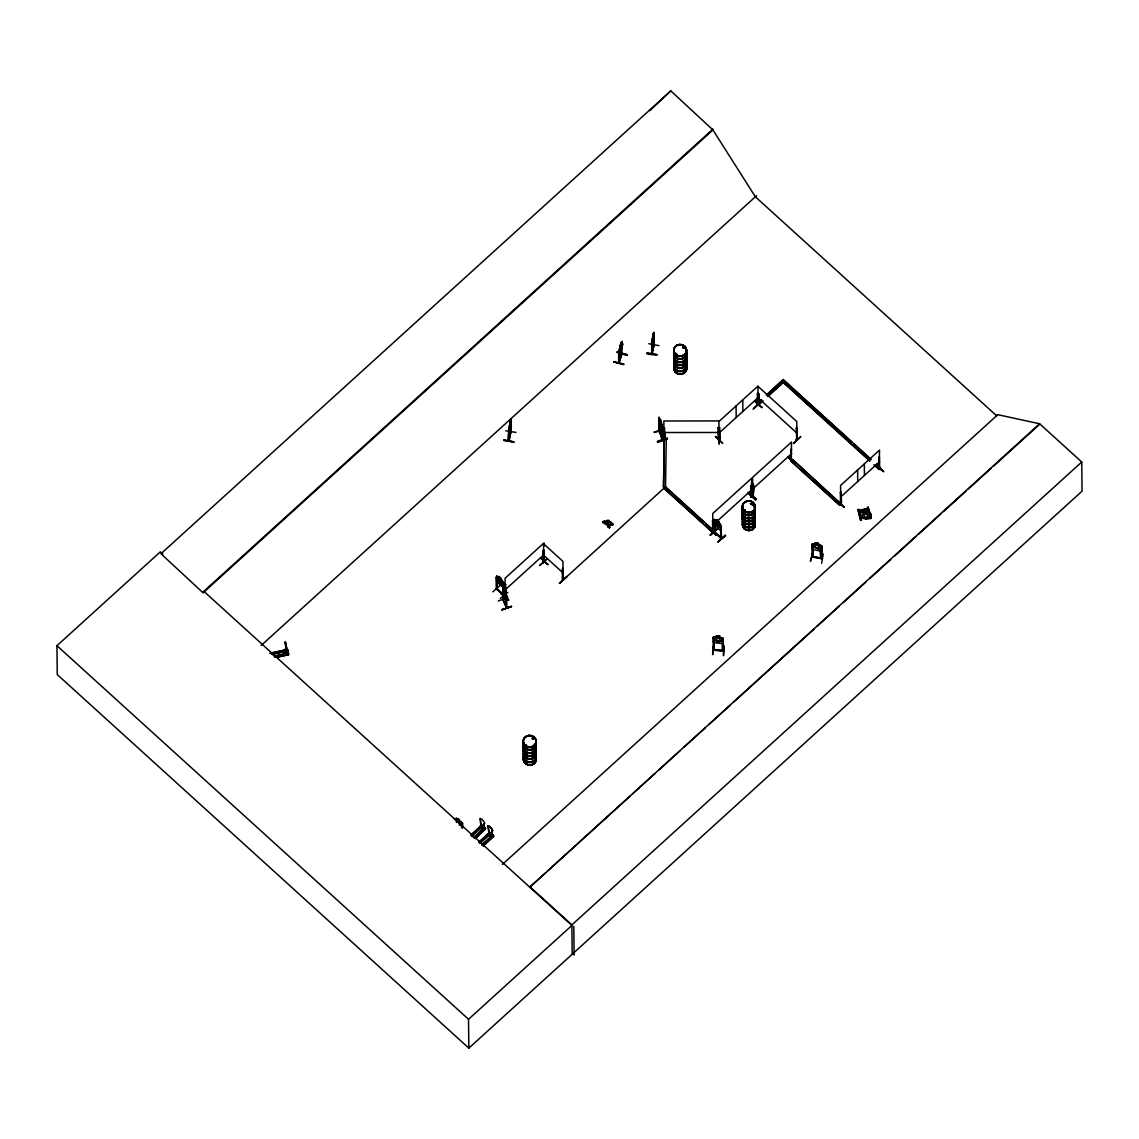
<?xml version="1.0" encoding="UTF-8"?>
<svg xmlns="http://www.w3.org/2000/svg" width="1139" height="1139" viewBox="0 0 1139 1139"><rect width="100%" height="100%" fill="white"/><g stroke="black" fill="none" stroke-linecap="round" stroke-linejoin="round"><path stroke-width="1.5" d="M703.603 521.733L665.503 487.15L663.496 487.122L664.265 439.925L666.287 440.309M663.496 487.122L664.265 439.925M706.237 524.111L714.11 531.272L712.701 532.554L664.094 488.432L665.503 487.15L666.272 439.939M285.291 642.026L286.515 653.444L286.615 648.504L286.302 653.487L285.362 641.983L286.629 648.418M508.763 440.451L510.514 432.592M653.985 345.217L651.707 353.474L652.391 353.047M654.099 336.304L653.971 332.374L653.843 345.815L653.558 344.491M510.386 429.332L510.386 420.419M511.041 428.378L509.517 435.468L511.226 425.929M511.24 427.21L509.631 436.764M510.386 429.375L509.617 432.222L510.087 427.538M510.87 425.616L510.97 423.124L509.389 432.678M286.459 651.48L286.245 651.252M286.928 650.796L288.039 651.195L287.683 649.799L284.622 650.426C284.494 647.764 290.488 649.515 284.608 649.828M653.928 338.667L654 336.19L652.049 345.131M483.961 823.711L483.363 828.95L480.9 826.772L480.487 820.621A3.445 1.025 47.1 0 1 480.473 818.571A3.445 1.025 47.1 0 1 483.947 821.66A3.445 1.025 47.1 0 1 483.961 823.711L483.819 823.839M491.365 836.211L491.963 830.972A3.445 1.025 47.1 0 0 491.948 828.921A3.445 1.025 47.1 0 0 488.474 825.846A3.445 1.025 47.1 0 0 488.489 827.882L489.058 833.89L491.365 836.211L488.902 834.033L488.332 828.025A3.445 1.025 47.1 0 1 488.318 825.974A3.445 1.025 47.1 0 1 491.792 829.064A3.445 1.025 47.1 0 1 491.806 831.1L491.963 830.972M501.374 593.262L500.975 593.875L508.72 600.068L496.462 589.062M501.359 593.277L508.62 600.139L496.362 588.607L497.302 588.806M503.865 595.128L496.362 588.607M714.153 531.828L721.67 538.491L720.674 524.737M721.229 527.101L720.816 526.275L721.428 538.719L720.674 537.779M720.617 537.693L721.186 538.647M721.343 538.234L720.959 537.323M758.232 404.16C739.923 421.444 778.378 385.794 754.474 407.89M758.147 404.943L759.03 404.729M759.03 405.157L758.901 393.653L758.731 405.427M796.844 439.711L796.332 439.113M657.004 354.628C639.207 350.826 647.607 355.653 657.004 354.599M510.158 428.179L509.831 432.578L510.685 428.321M510.728 430.343L511.012 427.695M618.676 362.586L621.794 353.788L618.676 362.715L618.591 351.083L619.217 350.371L619.018 362.814L618.975 350.186L622.008 341.472L621.908 354.699M510.742 423.608L509.503 429.446L509.888 423.124M714.295 637.114L713.085 637.342L713.27 650.198L713.427 649.358L722.325 650.44M713.114 641.257L714.352 642.752M714.267 636.957L723.165 638.424L722.055 637.755M714.11 638.409L713.156 638.652L714.11 638.409L714.082 650.326M712.63 654.683L713.74 645.13L712.601 654.441M713.427 649.358L713.27 650.198L723.393 651.209L723.237 639.292L722.268 639.52L723.237 639.292M714.295 642.681L722.183 643.549M716.445 637.171L716.431 635.747L716.431 637.271L714.879 637.541L714.908 640.189L716.602 641.485L719.734 641.784L721.414 640.816L721.386 638.167L719.691 637.527M719.777 636.174L716.417 635.847M722.311 639.207L722.311 651.109L723.464 650.426M723.208 642.225L722.098 643.492M723.991 646.112L723.464 655.722L724.048 646.126M653.758 336.674L652.476 342.512L652.875 336.19M509.389 431.197L511.183 422.113L511.326 427.31M503.495 583.851L503.082 583.026L503.652 600.31L502.925 599.456M502.954 599.228L506.428 608.254L506.286 595.711M503.196 600.367L503.338 599.029M506.3 608.198L505.531 584.449M506.812 608.027L502.968 599.541M609.579 522.046L608.81 520.281L606.873 520.708M508.877 439.925L509.119 440.935L509.048 428.292L510.272 420.405M509.261 440.75C505.004 445.79 513.063 407.961 509.888 423.594M621.794 347.751L622.122 341.501C613.138 381.052 629.497 320.515 619.445 354.613M652.348 353.104L651.835 341.458L653.288 333.471L653.501 345.758M525.364 745.134L526.346 744.621M525.406 745.063L526.161 744.707M533.223 738.884L533.664 737.873M675.783 353.987L676.58 354.115M682.56 347.452L683.315 346.583M683.115 347.851L683.058 346.854M684.354 346.982L684.425 347.908M744.351 510.3L745.404 510.044M751.227 503.495L751.256 504.207M752.794 503.452L751.939 504.321L751.441 503.452M753.05 503.709L752.623 504.549M509.831 430.898L510.215 427.21M659.04 430.684L662.257 439.996L661.958 425.772L660.392 419.551L660.406 420.974M503.765 440.508L513.917 442.217M646.852 353.19L656.989 354.884M510.001 428.292L510.827 424.135L510.699 428.307M509.959 426.242L510.457 423.195M509.916 430.713L510.685 426.556L510.713 429.204M505.816 430.827L515.981 432.407M509.816 427.937L510.414 425.118M508.706 440.665L510.614 431.852M509.218 440.75L511.055 431.311M510.842 429.36L510.856 432.749L511.041 419.323L510.699 419.964M654.071 344.79L651.722 353.902L651.665 342.298L654.071 332.403L652.875 336.66M653.572 333.286L653.515 345.658M653.943 345.217L654.071 344.505M658.954 345.644L648.846 343.722M653.444 338.198L652.804 341.002L652.804 338.354M820.877 551.077L813.089 549.653L811.965 547.93L811.922 544.115L812.15 557.085L822.073 558.808L821.917 546.919C819.325 546.151 820.037 559.32 821.845 558.865L821.76 545.951L820.735 545.382M811.893 544.214L821.874 545.951M812.862 545.595L812.022 545.097L812.862 545.595L812.961 557.213L812.933 545.268M813.004 551.945L810.399 561.271L813.032 552.201M813.089 549.653L812.079 547.944M813.047 556.387C810.256 557.17 814.114 556.444 812.847 556.786M818.542 543.417L815.197 542.904L818.542 543.417L818.414 544.955L820.108 545.638L820.137 548.286L818.485 549.126L813.716 547.104L813.687 544.456L815.339 544.285L813.061 543.929M818.557 544.826L820.806 545.254M821.917 546.919L820.934 547.076M821.888 549.852L820.806 551.02M821.247 558.224L821.005 546.748M821.618 563.307L823.283 554.052M269.915 653.231L287.199 649.444L287.683 651.181M621.054 344.078L620.969 342.483L619.616 351.396L621.097 348.335L621.567 343.081L620.257 345.131M483.634 826.245L483.933 827.427L482.979 825.006M613.764 361.818C633.498 366.117 619.531 363.683 613.75 361.846L623.603 364.608M510.443 424.762L510.756 423.722M510.998 425.046L510.685 426.086L510.927 420.277L510.4 421.046M497.416 589.39L496.561 577.188L496.974 589.518M503.951 594.757L497.416 589.091M714.068 532.198L715.15 532.639L714.295 520.438L714.167 532.354L721.229 538.619M758.033 404.772L757.962 386.078L719.008 421.458M653.729 334.026L653.387 335.065L653.288 333.471M868.189 511.155L860.429 512.778L859.874 514.401L860.415 512.678L868.174 511.055C875.236 515.526 867.961 520.039 861.483 518.017M617.224 351.937L627.062 354.742L617.21 351.937M619.217 350.371L618.591 351.083M608.867 522.046L608.881 521.107M504.919 596.252L505.901 596.366M543.388 562.054L544.029 561.157M751.085 485.84C752.167 481.84 749.021 501.487 751.683 496.476M753.021 494.696C752.395 498.725 756.068 483.776 752.395 484.175L752.438 495.792L753.505 495.28M839.685 505.218L790.993 460.825L792.502 459.444L841.109 503.922L839.685 505.218L790.751 461.024L790.765 455.771M878.739 469.097C875.976 465.068 891.182 478.067 878.824 466.99M609.579 521.819L606.532 524.808L604.638 523.214M722.596 443.285L715.306 436.451L722.667 443.256M716.303 535.415L708.657 529.122M756.139 499.252L748.893 492.375L756.239 499.195L755.484 499.879L748.195 493.045L755.541 499.779M626.906 355.126L617.039 352.193L626.891 355.24M543.403 562.467L543.574 550.735L543.445 562.581M543.801 562.538L543.801 561.812M562.751 579.167L562.865 580.207L562.794 579.21M563.15 579.893L562.937 561.37L543.502 543.716L543.659 562.837L543.317 550.963M683.016 347.181L684.226 347.466M532.255 737.858L532.554 739.126M533.949 738.499L532.255 738.713M460.882 824.721L459.316 823.639L459.458 822.116M459.473 823.54L462.534 825.362L461.537 824.394M462.633 826.444L461.509 827.612L462.391 826.444M454.845 819.61L456.383 819.767L456.255 818.258L456.34 819.852M456.226 819.767L454.233 818.955L462.42 822.785L462.462 827.854L462.42 822.785M459.302 825.191L460.839 824.679L460.811 822.031L459.259 820.934L459.344 819.511L456.212 818.343M461.423 821.874L459.359 820.92M461.48 823.611L462.477 823.668L461.48 823.611L461.523 826.914M462.448 826.587L461.594 825.576M619.132 362.757L622.136 353.46M605.393 523.143L607.457 520.893L608.71 521.149M659.424 421.316C659.808 418.639 664.293 429.745 661.474 428.107L659.951 422.783L660.392 419.551M562.424 568.318L562.509 579.965L562.865 579.21M491.806 833.335L491.834 833.136M604.837 522.73L605.45 521.662M609.422 522.189L606.532 524.566L604.695 523.541M506.656 599.271L506.257 599.94L503.196 590.728M506.755 608.012L506.613 595.498M544.285 561.385L544.157 556.273M718.951 439.782L719.933 438.928M758.161 404.359L758.247 393.055L757.378 393.695L757.563 404.886M712.672 531.4C714.594 533.451 714.651 520.01 712.53 520.381L712.701 532.554M750.943 496.732L751.854 496.405M790.822 460.54L791.548 459.857M790.822 460.953L791.804 460.085M840.81 503.595L841.237 502.698L840.909 503.595M841.237 503.111L840.511 503.224M483.662 825.875L484.103 826.003M719.165 439.483L719.478 427.638L719.862 439.554M790.765 460.896L791.363 448.809L791.235 461.181L791.819 460.597L788.017 457.109L795.349 463.687M510.172 433.162L509.788 425.288M286.943 651.252L286.473 650.739M605.094 522.331L606.404 520.794M676.352 353.474L676.637 354.428M683.998 347.851L684.055 346.854M745.177 510.229L744.635 510.742M751.256 503.31L752.381 502.883M752.922 504.136L751.655 504.435M716.346 535.173L709.028 528.581L708.629 529.194M840.198 504.278L844.227 507.268L836.852 500.491L844.127 507.325L840.468 504.036M664.009 438.8C666.699 438.216 663.097 440.893 664.108 438.743M664.948 439.213L664.122 439.17M664.905 439.569L664.905 438.757L664.009 439.626L663.823 420.989L718.866 420.932L719.35 439.597M664.991 439.611C666.5 437.647 663.183 425.673 664.82 427.993M718.125 439.17L719.022 439.127M811.979 556.572L822.144 558.48M608.027 524.865L607.6 526.36M603.314 522.929C606.119 518.359 602.389 524.125 602.73 522.175M505.018 590.059L504.876 585.062L505.787 584.677M503.709 586.4L502.925 587.197L497.501 582.129L496.604 579.965M720.66 530.447L721.443 529.649L720.716 530.546L715.093 525.449L714.224 519.469L715.178 519.74M506.755 607.728L506.414 606.845M663.781 434.657L663.852 444.011M608.497 522.345L606.532 524.168L605.379 523.57M659.04 431.097L659.296 419.551L659.723 431.795M483.121 829.989L479.718 827.128L481.697 824.536M471.005 834.901L481.512 825.291M481.712 825.291L471.233 835.015L474.892 838.304L485.413 828.537L485.1 827.555L474.052 837.592M471.475 835.328L480.601 826.857L471.546 835.385M480.9 826.772L480.487 820.621M471.717 835.542L480.929 827.128M471.959 835.656L482.423 825.917M472.187 835.955L481.327 827.484L472.258 836.026M473.981 837.521L484.402 827.811L485.214 828.537M474.294 837.706L483.42 829.235M474.45 837.948L485.385 827.797M474.55 838.005L485.413 828.537L475.262 838.646L485.641 828.936M475.006 838.332L485.442 828.651L482.936 826.373L485.1 827.555M479.006 842.162L489.428 832.452M479.078 842.234L489.713 832.552M489.742 832.666L479.206 842.148M479.476 842.589L488.702 834.189M488.83 834.303L479.718 842.803L489.129 834.389M480.032 842.988L489.158 834.517M480.188 843.216L489.414 834.816M492.105 833.264L491.934 834.688L490.966 832.267M481.982 844.782L491.194 836.368M482.224 844.896L493.102 834.816L493.7 836.225L483.249 845.907L493.685 836.225M482.452 845.209L493.386 835.058M482.523 845.266L493.102 834.816M482.694 845.423L493.415 835.798L482.936 845.537M500.106 585.446L492.831 591.853M544.086 549.909L543.175 550.294M500.22 598.488L507.837 592.351M505.659 595.996L504.99 596.039M544.214 561.499L543.801 562.41M547.831 564.56L540.498 557.982L547.873 564.303M719.734 427.865L718.823 428.25M754.445 401.17L761.777 407.748M796.973 440.209L796.474 427.766L797.072 440.195L796.332 439.54L797.215 439.369M797.129 428.349L796.218 427.993M797.215 439.796L796.332 439.682M793.57 443.427L800.845 436.522L793.627 443.413M713.441 520.01L712.53 520.381M753.306 483.804L752.395 484.175M714.822 532.383L714.95 521.021M748.138 493.315L748.907 492.618M788.117 456.981L795.748 463.302L788.387 456.739M751.598 496.134L750.872 497.23M712.829 532.226L713.185 519.783M710.167 535.003L717.841 528.695L710.209 535.003M714.893 532.568L714.153 531.927M751.313 497.344L751.669 478.223L712.701 513.589L713.014 532.112M791.221 460.754L791.534 442.017L752.58 477.398L752.694 496.02L753.434 495.394M710.508 535.259L717.841 528.453M725.571 535.601L717.912 541.936L725.586 535.629M717.983 541.965L725.23 535.088M840.511 503.794L840.397 492.247L841.308 491.877L840.753 504.107L792.502 459.444M841.308 491.877L840.397 492.247M878.952 457.707L879.351 456.867L879.052 469.482L880.475 467.83L876.532 464.242M879.18 469.211L879.536 450.09L840.568 485.456L840.881 503.979M546.962 558.85L539.687 565.499L547.147 558.95M664.094 488.432L712.687 532.198L714.11 530.902L665.503 486.78L559.406 583.396L566.88 576.889M566.681 576.505L559.463 583.41M545.581 872.83L529.777 887.181L1039.622 423.765L1081.751 462.007L1082.05 491.165L468.827 1048.136L57.249 674.559L56.95 645.699L160.328 551.846L162.905 554.18M670.8 90.864L160.955 553.739L203.084 592.821L712.929 129.946L670.8 90.864L649.885 110.597M203.084 591.981L712.929 129.106M261.173 645.471L756.567 195.709M497.401 576.419L496.49 576.22L503.751 582.67L503.865 595.028M498.939 576.405L501.331 578.569L502.498 584.179L499.081 582.2L497.843 577.331L499.039 577.943L499.024 576.519L498.953 578.014L497.359 576.576M503.068 587.226L503.709 586.557M505.175 589.817L544.143 554.451M610.29 522.516C614.832 525.535 609.45 523.897 610.732 522.118L613.109 524.51L610.732 522.118M607.699 526.375L609.337 527.798L609.265 526.887M609.337 527.798L609.849 527.044M608.909 526.973L608.924 525.321L613.109 524.267M719.122 433.005L758.09 397.625M761.336 399.49L757.492 402.978L758.901 404.274L762.746 400.771M766.462 394.834L783.262 379.586L871.278 459.473M766.462 395.19L783.262 379.586M767.871 396.116L783.248 382.163L869.854 461.124M762.746 401.142L758.901 404.63L757.492 403.334M767.871 396.486L783.262 382.519M716.716 521.605L751.783 489.77M752.694 488.944L791.662 453.564M715.093 525.449L714.367 523.2M718.994 521.89L716.673 519.655L716.687 521.263C710.622 515.511 725.344 528.866 718.923 523.285L718.994 521.804M719.008 523.314L720.204 524.78L720.232 527.428L716.815 525.449L715.605 523.228L715.577 520.58L716.773 521.192L716.758 519.768M791.078 461.096L792.502 459.8M840.696 497.003L879.65 461.637M839.685 504.848L841.109 503.566M880.475 467.83L879.052 469.111L875.108 465.538M502.399 864.444L997.792 414.681L1039.622 423.765M548.215 870.438L629.895 796.289M632.529 793.897L654.925 773.552M658.883 769.964L679.955 750.829M683.913 747.241L704.998 728.106M708.942 724.518L730.028 705.383M733.972 701.795L814.342 628.828M816.976 626.436L839.372 606.105M843.316 602.517L865.725 582.186M869.669 578.598L890.755 559.463M894.699 555.875L915.784 536.74M918.418 534.348L940.814 514.002M943.448 511.61L965.844 491.279M968.477 488.887L990.873 468.556M993.507 466.164L1039.622 424.306M572.205 954.283L571.892 924.882L1081.751 462.007M468.827 1048.136L468.528 1019.277L571.906 925.423L204.28 591.739M723.336 650.796L713.185 649.814M605.891 521.463L606.873 520.48M607.842 522.972L605.549 523.769M607.144 521.107L605.379 523.812M602.73 522.417L604.339 520.907M757.834 397.639L757.421 405.014M751.455 496.134L751.825 496.889M753.021 495.123L753.05 483.577M751.455 496.547L751.484 485.015M713.555 531.6L713.042 531.728M684.212 347.993L683.087 348.135M676.481 354.201L675.811 354.129M751.768 503.068L751.526 503.908M751.683 503.367L752.651 503.481M533.721 738.884L532.81 739.097M762.176 407.363L754.815 400.8M540.598 557.868L547.93 564.446M876.019 464.926L883.451 471.631M757.549 405.256L757.179 398.237M713.299 531.315L713.014 531.699M286.814 648.646L286.814 647.906M287.626 651.138L287.441 650.412L272.121 653.658M868.644 518.644L868.06 517.149L869.527 516.337L868.459 513.732L866.352 512.949L863.262 513.589L862.081 515.056L863.134 517.661L864.971 517.789L865.469 519.356L868.772 518.672L868.189 517.163L870.566 516.665L867.42 510.614L867.946 509.432L859.29 511.24L861.383 520.267L860.586 520.438L858.023 510.272L858.749 509.418L858.977 511.041L867.719 508.507L858.977 510.329M607.457 521.135L608.497 520.993M608.497 524.78L612.184 524.467M532.554 737.545L533.764 737.688M498.241 600.993L507.923 597.519M713.071 637.441L714.31 637.014M607.315 520.48L609.408 521.05M503.865 588.436L504.435 589.418L503.167 586.912L506.656 595.569M505.403 590.785L504.264 587.881M503.609 593.134L506.357 599.897L506.513 595.526M506.286 594.145L504.435 589.888L505.517 595.241L505.488 592.593M719.677 439.113L718.951 439.583M659.424 425.018L662.613 433.774M659.766 426.456L661.517 430.741L660.492 425.36L660.52 428.022M660.492 428.435L660.72 430.158M660.62 429.83L661.674 432.749L660.72 429.688M662.243 433.247L662.642 429.83M659.282 431.61L659.467 430.613L662.599 439.896C667.383 437.547 654.925 406.139 660.335 421.145M659.595 420.348L658.954 419.65M661.46 423.893L661.246 422.17M659.666 424.819L659.396 422.37L662.457 431.154M662.015 429.545L660.449 421.587L662.186 425.872M661.873 439.227L662.158 427.452L662.684 429.93M662.528 427.31L662.072 425.915M654.128 432.023L663.952 429.104M654.313 432.521L664.122 429.588M662.229 439.483L662.314 438.6M667.34 438.244C658.712 443.598 649.942 442.587 667.354 438.301M657.573 441.519L667.369 438.515M657.701 441.875L667.511 438.942M796.631 439.298L796.503 430.941M286.601 654.341L274.741 656.747L288.366 653.088L274.57 656.064M270.27 653.345L287.284 649.643L288.466 654.185L274.883 657.16M272.05 653.359L287.37 650.155M272.207 653.857L287.512 650.526M285.889 651.309L271.623 654.199M272.306 654.341L285.917 651.423M287.441 649.856L287.811 652.505L288.039 651.195M274.641 656.263L288.366 653.088M274.798 656.961L288.48 654.227L288.466 653.444M288.58 654.711L276.677 657.26L288.58 654.697L288.281 653.43M868.231 507.154L867.434 508.037L868.231 507.154L870.894 517.747L870.096 518.629L870.894 517.747M858.023 510.272L858.749 509.418M859.29 511.952L867.989 510.13L870.566 516.665M859.333 511.966L861.896 518.501M859.86 514.301L861.397 518.16L864.9 517.96M860.586 520.438L861.383 519.569L859.29 511.24M663.311 434.671L663.937 444.068L663.866 434.457M664.009 439.127L664.934 439.127M683.3 346.569L684.055 346.669M714.338 531.486L720.859 537.451M714.338 531.913L714.31 519.398L715.093 519.811M717.997 427.623L718.937 427.623M719.136 434.642L719.25 443.769M718.011 427.951L718.054 439.54L719.051 438.743M663.937 432.521L718.98 432.478M663.496 486.766L665.503 487.15M612.184 524.239L608.497 524.538L607.699 526.617M751.199 497.387L750.886 490.382M472.044 836.282L472.856 836.567M510.856 422.654L509.389 432.478L510.984 423.95M651.835 341.458L651.665 342.298M718.154 439.526L718.04 438.7L718.239 439.54M821.233 557.854L822.144 558.067M813.161 556.53L821.02 557.982M609.878 527.3L608.568 525.321L612.568 525.008M619.958 346.826L619.972 345.359M723.251 650.355L723.308 651.237L723.18 638.324M503.239 600.324L503.082 583.026M752.295 502.997L753.078 503.523M459.416 822.216L456.355 820.892L456.426 822.5M456.312 818.443L459.202 819.61L459.216 821.02M456.383 820.237L459.273 821.404L459.302 824.052M661.133 427.993L660.264 426.812L661.033 427.495M609.322 527.556L607.87 526.631M506.072 596.694L503.894 591.098M796.887 440.095L796.802 421.572L757.919 386.278M868.132 511.226L869.669 512.365M562.552 579.865L562.68 568.09M490.98 833.534L493.386 835.812M481.057 826.629L483.506 828.822M479.718 826.373L480.003 827.227M758.033 393.097L757.378 393.695M719.862 439.455L719.506 430.813M572.618 953.67L574.113 955.009L573.814 926.391M997.736 414.624L996.597 415.763L755.371 196.805L712.929 129.946M783.262 379.942L851.573 441.946M854.193 444.338L869.968 458.647M876.532 464.612L879.166 466.99M869.854 460.768L781.838 381.238M873.798 464.712L879.052 469.482M758.033 397.824L796.93 433.119M714.324 520.751L721.514 527.243M543.616 555.263L563.065 572.903M501.188 580.05L503.666 582.741M496.59 577.501L503.78 583.994M503.082 587.211L497.359 582.2L496.647 576.249M529.763 886.64L571.892 924.882M56.95 645.699L468.528 1019.277M508.763 440.736L508.848 428.392M654.057 344.377L652.177 353.973L652.006 341.358M493.443 835.912L492.731 835.286M720.816 526.275L720.716 538.163M503.438 599.484L503.267 586.884M285.149 642.026L286.515 647.294M659.239 431.937L659.367 418.554M661.517 431.211L662.044 432.194M869.655 512.265L871.178 516.081M505.289 590.927L504.605 588.721M503.281 588.222L506.698 596.907M496.333 588.948L496.305 577.416M662.343 433.219L661.631 431.183L661.574 432.777M660.293 419.579L661.246 422.64M661.816 427.566L662.101 428.364M506.043 594.045L505.46 590.7M660.535 428.492L659.965 423.907L661.474 426.954L661.432 424.306M285.704 654.028L285.704 654.783L284.522 649.472M273.474 655.822L272.677 652.789M868.231 507.866L870.894 518.459M867.42 507.325L867.733 509.218M867.946 509.432L868.815 513.532M858.749 510.115L858.977 511.041M858.023 509.56L860.571 519.726M661.688 430.727L662.058 431.781L661.36 428.307M662.571 429.958L662.172 427.524L662.357 439.084M841.493 502.925L841.052 491.649M879.351 456.867L879.692 468.755M878.753 462.249L878.995 469.325M864.33 463.886L864.444 475.433M857.624 469.98L857.752 481.512M817.873 543.574L815.88 543.203M742.756 399.889L742.884 411.435M736.065 405.968L736.178 417.515M722.325 650.312L722.283 651.067M720.56 526.517L720.688 538.192M719.791 636.075L719.677 637.626M544.058 546.193L544.015 542.904L505.061 578.27L505.232 594.814M510.386 422.469L510.486 427.894M510.13 429.375L510.158 432.023M509.404 431.112L509.546 436.294M505.559 587.639L505.645 595.583M502.826 583.268L502.897 599.669M500.861 578.427L499.423 577.117M496.576 576.149L496.675 588.735M458.732 819.539L456.881 818.784M287.683 649.799L287.811 652.505M287.284 648.874L287.384 649.842M719.279 434.614L719.193 444.011M523.285 747.554A6.421 5.837 -0.6 0 0 530.546 753.335A6.421 5.837 -0.6 0 0 535.914 746.031A6.435 5.852 -0.6 0 1 529.706 753.392A6.435 5.852 -0.6 0 1 523.484 746.045M535.971 748.693A6.45 5.852 -0.6 0 1 529.735 756.068A6.45 5.852 -0.6 0 1 523.513 748.707M523.314 750.046A6.421 5.837 -0.6 0 0 530.56 755.826A6.421 5.837 -0.6 0 0 535.942 748.522A6.393 5.809 -0.6 0 1 530.56 755.798A6.393 5.809 -0.6 0 1 523.342 750.046M535.971 748.594A6.45 5.852 -0.6 0 1 529.735 755.969A6.45 5.852 -0.6 0 1 523.513 748.608M535.942 748.722A6.421 5.837 -0.6 0 1 530.575 756.011A6.421 5.837 -0.6 0 1 523.314 750.245M535.985 742.642A6.521 5.923 -0.6 0 1 529.663 750.103A6.435 5.852 -0.6 0 1 523.456 742.856A6.421 5.837 -0.6 0 0 529.663 750.202A6.435 5.852 -0.6 0 0 535.899 742.842A6.421 5.837 -0.6 0 1 529.663 750.202A6.521 5.923 -0.6 0 1 523.371 742.656M536.013 745.661A6.521 5.923 -0.6 0 1 529.692 753.121A6.521 5.923 -0.6 0 1 523.399 745.675M523.385 756.638A6.421 5.837 -0.6 0 0 530.632 762.418A6.421 5.837 -0.6 0 0 536.013 755.114A6.435 5.852 -0.6 0 1 529.792 762.475A6.435 5.852 -0.6 0 1 523.584 755.129M536.042 757.606A6.421 5.837 -0.6 0 1 528.98 764.895A6.45 5.852 -0.6 0 1 524.253 756.268A6.393 5.809 -0.6 0 0 528.994 764.881A6.45 5.852 -0.6 0 0 536.056 757.677A6.393 5.809 -0.6 0 1 528.994 764.881A6.421 5.837 -0.6 0 1 524.267 756.211M523.314 750.516A6.421 5.837 -0.6 0 0 530.575 756.296A6.421 5.837 -0.6 0 0 535.942 748.992A6.393 5.809 -0.6 0 1 530.575 756.268A6.393 5.809 -0.6 0 1 523.342 750.516M536.07 751.726A6.521 5.923 -0.6 0 1 529.763 759.186A6.521 5.923 -0.6 0 1 523.47 751.726M536.113 754.744A6.521 5.923 -0.6 0 1 529.792 762.205A6.521 5.923 -0.6 0 1 523.499 754.758M754.36 512.536A6.421 5.837 -0.6 0 1 748.793 521.292A6.421 5.837 -0.6 0 1 743.226 512.55A6.45 5.852 -0.6 0 0 748.793 521.391A6.45 5.852 -0.6 0 0 754.388 512.735A6.421 5.837 -0.6 0 1 748.793 521.477A6.45 5.852 -0.6 0 1 743.212 512.749A6.421 5.837 -0.6 0 0 748.793 521.477A6.45 5.852 -0.6 0 0 754.388 512.593A6.393 5.809 -0.6 0 1 748.793 521.278A6.393 5.809 -0.6 0 1 743.254 512.564M751.954 504.719A6.435 5.852 -0.6 0 1 753.292 505.659M754.388 506.471A6.521 5.923 -0.6 0 1 748.722 515.369A6.521 5.923 -0.6 0 1 743.084 506.485M750.43 503.723A6.521 5.923 -0.6 0 1 753.349 505.246M754.459 521.619A6.421 5.837 -0.6 0 1 748.878 530.375A6.421 5.837 -0.6 0 1 743.326 521.634A6.45 5.852 -0.6 0 0 748.878 530.461A6.45 5.852 -0.6 0 0 754.474 521.79A6.421 5.837 -0.6 0 1 748.878 530.56A6.45 5.852 -0.6 0 1 743.311 521.804A6.421 5.837 -0.6 0 0 748.878 530.56A6.45 5.852 -0.6 0 0 754.474 521.676A6.393 5.809 -0.6 0 1 748.878 530.347A6.393 5.809 -0.6 0 1 743.354 521.648M743.297 518.615A6.421 5.837 -0.6 0 0 748.85 527.357A6.435 5.852 -0.6 0 0 754.431 518.587A6.421 5.837 -0.6 0 1 748.85 527.357A6.435 5.852 -0.6 0 1 743.283 518.601M754.488 515.554A6.521 5.923 -0.6 0 1 748.821 524.438A6.521 5.923 -0.6 0 1 743.169 515.568M686.504 354.941A6.521 5.923 -0.6 0 1 679.342 362.359A6.521 5.923 -0.6 0 1 674.559 353.531M686.418 357.646A6.393 5.809 -0.6 0 1 680.225 364.964A6.393 5.809 -0.6 0 1 674.06 357.66A6.421 5.837 -0.6 0 0 680.225 364.993A6.421 5.837 -0.6 0 0 686.433 357.632A6.45 5.852 -0.6 0 1 679.385 365.035A6.45 5.852 -0.6 0 1 674.644 356.308M686.447 357.817A6.421 5.837 -0.6 0 1 679.385 365.106A6.421 5.837 -0.6 0 1 674.672 356.422M673.961 351.979A6.435 5.852 -0.6 0 0 680.168 359.326A6.435 5.852 -0.6 0 0 686.39 351.965A6.421 5.837 -0.6 0 1 681.008 359.269A6.421 5.837 -0.6 0 1 673.747 353.489M686.475 351.595A6.521 5.923 -0.6 0 1 680.168 359.056A6.521 5.923 -0.6 0 1 673.861 351.609M686.504 364.224A6.421 5.837 -0.6 0 1 679.456 371.528A6.421 5.837 -0.6 0 1 674.744 362.828A6.435 5.852 -0.6 0 0 680.296 371.585A6.435 5.852 -0.6 0 0 685.877 362.814M686.504 363.697A6.421 5.837 -0.6 0 1 679.456 371.001A6.421 5.837 -0.6 0 1 674.729 362.302A6.435 5.852 -0.6 0 0 680.282 371.058A6.435 5.852 -0.6 0 0 685.877 362.287M686.575 360.679A6.521 5.923 -0.6 0 1 679.399 368.082A6.521 5.923 -0.6 0 1 674.615 359.255M686.504 366.73A6.393 5.809 -0.6 0 1 679.485 373.991A6.393 5.809 -0.6 0 1 674.786 365.334M503.865 440.024L513.988 441.875L503.865 440.067M621.054 344.548L620.129 349.929L621.054 344.548M748.537 492.931L755.84 499.565L748.537 492.916M503.182 587.881L503.167 588.792L503.182 587.881M511.454 606.389L501.786 609.892L511.468 606.418M511.468 606.446L501.744 609.792L511.454 606.603M653.957 338.055L652.647 338.383L653.957 338.055M866.807 514.073L863.718 514.714L864.786 517.32L867.875 516.679L866.807 514.073M867.79 517.96L865.811 518.373L867.79 517.96M719.122 636.288L717.114 636.573L719.122 636.288M719.706 637.997L716.559 637.698L716.588 640.346L719.734 640.659L719.706 637.997M818.443 545.339L815.353 544.769L815.382 547.418L818.471 547.987L818.443 545.339M458.789 822.244L456.924 821.518L458.789 822.244M488.005 833.89L491.407 837.663L488.005 833.89M718.595 521.676L717.157 520.366L718.595 521.676M719.008 523.698L716.773 521.662L716.801 524.31L719.036 526.346L719.008 523.698M501.274 580.449L499.039 578.413L499.067 581.075L501.302 583.097L501.274 580.449M815.325 544.385L815.325 542.876L815.211 544.328M526.417 746.216A6.421 5.837 -0.6 0 0 536.07 741.147A6.45 5.852 -0.6 0 0 526.417 736.107A6.45 5.852 -0.6 0 0 526.417 746.244A6.45 5.852 -0.6 0 0 536.085 741.162A6.421 5.837 -0.6 0 0 526.432 736.107A6.421 5.837 -0.6 0 0 526.417 746.216M526.432 746.486A6.421 5.837 -0.6 0 0 536.07 741.432A6.421 5.837 -0.6 0 0 526.432 736.378A6.421 5.837 -0.6 0 0 526.432 746.486A6.393 5.809 -0.6 0 0 536.042 741.432A6.393 5.809 -0.6 0 0 526.446 736.406A6.393 5.809 -0.6 0 0 526.446 746.472M530.532 752.794A6.421 5.837 -0.6 0 0 535.914 745.504A6.435 5.852 -0.6 0 1 530.532 752.808A6.435 5.852 -0.6 0 1 523.271 747.027A6.421 5.837 -0.6 0 0 530.532 752.794M529.663 749.661A6.421 5.837 -0.6 0 0 535.871 742.315A6.435 5.852 -0.6 0 1 529.663 749.676A6.435 5.852 -0.6 0 1 523.456 742.329A6.421 5.837 -0.6 0 0 529.663 749.661M528.98 765.109A6.45 5.852 -0.6 0 0 536.056 757.777A6.421 5.837 -0.6 0 1 528.98 765.095A6.45 5.852 -0.6 0 1 524.253 756.381A6.421 5.837 -0.6 0 0 528.98 765.095M530.632 761.877A6.421 5.837 -0.6 0 0 535.999 754.588A6.435 5.852 -0.6 0 1 530.632 761.891A6.435 5.852 -0.6 0 1 523.356 756.097A6.421 5.837 -0.6 0 0 530.632 761.877M530.603 759.229A6.421 5.837 -0.6 0 0 535.971 751.925A6.435 5.852 -0.6 0 1 530.603 759.243A6.435 5.852 -0.6 0 1 523.328 753.449A6.421 5.837 -0.6 0 0 530.603 759.229M530.603 758.688A6.421 5.837 -0.6 0 0 535.971 751.398A6.435 5.852 -0.6 0 1 530.603 758.702A6.435 5.852 -0.6 0 1 523.328 752.922A6.421 5.837 -0.6 0 0 530.603 758.688M748.764 518.814A6.421 5.837 -0.6 0 0 754.331 510.058A6.435 5.852 -0.6 0 1 748.764 518.814A6.435 5.852 -0.6 0 1 743.197 510.058A6.421 5.837 -0.6 0 0 748.764 518.814M745.49 511.639A6.421 5.837 -0.6 0 0 755.129 506.57A6.421 5.837 -0.6 0 0 745.49 501.53A6.421 5.837 -0.6 0 0 745.49 511.639M745.49 511.909A6.421 5.837 -0.6 0 0 755.129 506.855A6.421 5.837 -0.6 0 0 745.49 501.815A6.421 5.837 -0.6 0 0 745.49 511.909A6.393 5.809 -0.6 0 0 755.1 506.855A6.393 5.809 -0.6 0 0 745.504 501.829A6.393 5.809 -0.6 0 0 745.504 511.895A6.45 5.852 -0.6 0 0 755.157 506.684A6.45 5.852 -0.6 0 0 745.476 501.63A6.45 5.852 -0.6 0 0 745.476 511.767M748.722 515.64A6.435 5.852 -0.6 0 0 754.317 506.869A6.421 5.837 -0.6 0 1 748.722 515.625A6.435 5.852 -0.6 0 1 743.155 506.869A6.421 5.837 -0.6 0 0 748.722 515.625M748.75 518.273A6.421 5.837 -0.6 0 0 754.331 509.517A6.435 5.852 -0.6 0 1 748.75 518.288A6.435 5.852 -0.6 0 1 743.183 509.517A6.421 5.837 -0.6 0 0 748.75 518.273M748.722 515.084A6.421 5.837 -0.6 0 0 754.303 506.328A6.435 5.852 -0.6 0 1 748.722 515.099A6.435 5.852 -0.6 0 1 743.155 506.342A6.421 5.837 -0.6 0 0 748.722 515.084M753.278 505.132A6.421 5.837 -0.6 0 0 750.402 503.623A6.435 5.852 -0.6 0 1 753.292 505.118M748.85 527.884A6.421 5.837 -0.6 0 0 754.431 519.128A6.435 5.852 -0.6 0 1 748.85 527.898A6.435 5.852 -0.6 0 1 743.297 519.142A6.421 5.837 -0.6 0 0 748.85 527.884M748.793 521.762A6.421 5.837 -0.6 0 0 754.36 513.02A6.393 5.809 -0.6 0 1 748.793 521.747A6.421 5.837 -0.6 0 1 743.24 513.02A6.393 5.809 -0.6 0 0 748.793 521.747M748.821 524.709A6.435 5.852 -0.6 0 0 754.402 515.939A6.421 5.837 -0.6 0 1 748.821 524.695A6.435 5.852 -0.6 0 1 743.254 515.953A6.421 5.837 -0.6 0 0 748.821 524.695M748.821 524.168A6.421 5.837 -0.6 0 0 754.388 515.412A6.435 5.852 -0.6 0 1 748.821 524.182A6.435 5.852 -0.6 0 1 743.254 515.412A6.421 5.837 -0.6 0 0 748.821 524.168M679.357 362.444A6.421 5.837 -0.6 0 0 686.418 355.154A6.435 5.852 -0.6 0 1 679.357 362.458A6.435 5.852 -0.6 0 1 674.63 353.745A6.421 5.837 -0.6 0 0 679.357 362.444M676.922 355.325A6.421 5.837 -0.6 0 0 686.561 350.271A6.45 5.852 -0.6 0 0 676.922 345.217A6.45 5.852 -0.6 0 0 676.908 355.354A6.45 5.852 -0.6 0 0 686.589 350.385A6.45 5.852 -0.6 0 0 676.922 345.316A6.45 5.852 -0.6 0 0 676.908 355.468A6.45 5.852 -0.6 0 0 686.589 350.285A6.421 5.837 -0.6 0 0 676.936 345.231A6.421 5.837 -0.6 0 0 676.922 355.325M676.922 355.596A6.421 5.837 -0.6 0 0 686.561 350.541A6.421 5.837 -0.6 0 0 676.936 345.501A6.421 5.837 -0.6 0 0 676.922 355.596A6.393 5.809 -0.6 0 0 686.546 350.541A6.393 5.809 -0.6 0 0 676.95 345.516A6.393 5.809 -0.6 0 0 676.936 355.582M679.357 361.917A6.421 5.837 -0.6 0 0 686.404 354.613A6.435 5.852 -0.6 0 1 679.357 361.931A6.435 5.852 -0.6 0 1 674.63 353.218A6.421 5.837 -0.6 0 0 679.357 361.917M680.154 358.785A6.421 5.837 -0.6 0 0 686.376 351.438A6.435 5.852 -0.6 0 1 680.154 358.785A6.435 5.852 -0.6 0 1 673.946 351.438A6.421 5.837 -0.6 0 0 680.154 358.785M679.485 374.218A6.45 5.852 -0.6 0 0 686.561 366.886A6.421 5.837 -0.6 0 1 679.485 374.204A6.45 5.852 -0.6 0 1 674.744 365.491A6.421 5.837 -0.6 0 0 679.485 374.204M679.485 374.019A6.421 5.837 -0.6 0 0 686.532 366.715A6.45 5.852 -0.6 0 1 679.485 374.105A6.45 5.852 -0.6 0 1 674.744 365.377A6.421 5.837 -0.6 0 0 679.485 374.019M679.385 365.405A6.421 5.837 -0.6 0 0 686.447 358.116A6.393 5.809 -0.6 0 1 679.399 365.391A6.421 5.837 -0.6 0 1 674.672 356.721A6.393 5.809 -0.6 0 0 679.399 365.391M679.428 368.353A6.435 5.852 -0.6 0 0 686.49 361.035A6.421 5.837 -0.6 0 1 679.428 368.338A6.435 5.852 -0.6 0 1 674.701 359.639A6.421 5.837 -0.6 0 0 679.428 368.338M679.413 367.812A6.421 5.837 -0.6 0 0 686.475 360.508A6.435 5.852 -0.6 0 1 679.413 367.826A6.435 5.852 -0.6 0 1 674.687 359.112A6.421 5.837 -0.6 0 0 679.413 367.812"/></g></svg>
